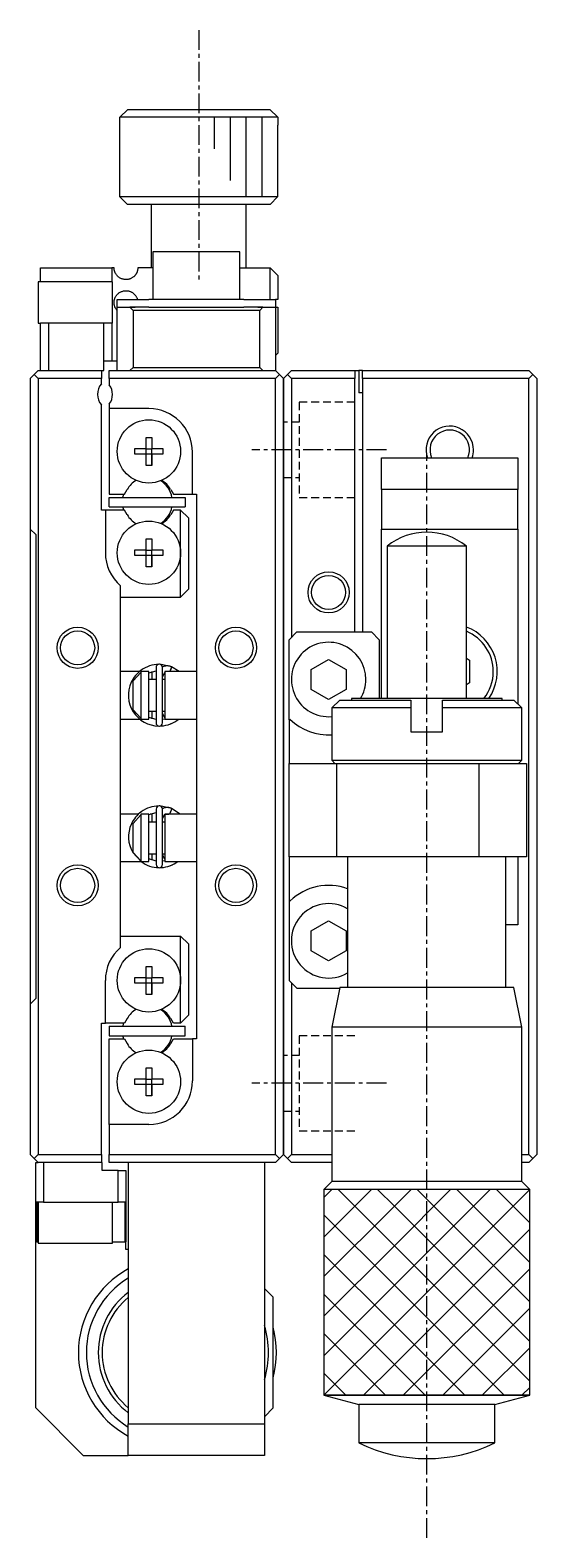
# Model space of a CAD drawing. Extents: x 10 to 374, y 10 to 222.
# Drawn here: x 40.1 to 72.1, y 83.8 to 179 of the extents above; entities that cross this region are included whole.
import ezdxf

# ---------------------------------------------------------------- set-up
doc = ezdxf.new("R2010")
doc.units = 0
doc.linetypes.add('CENTER', pattern=[2, 1.25, -0.25, 0.25, -0.25])
doc.linetypes.add('DASHED', pattern=[0.75, 0.5, -0.25])
doc.layers.get('0').update_dxf_attribs({"linetype": 'CONTINUOUS'})
doc.layers.add('CENTER', color=1, linetype='CENTER')

msp = doc.modelspace()

# ---------------------------------------------------------------- linework, layer by layer
at = {"color": 7, "linetype": 'CONTINUOUS'}
for p, q in [((45.796, 173.494), (46.298, 173.994)), ((45.796, 172.994), (45.796, 173.494)), ((55.764, 173.494), (45.796, 173.494)), ((46.298, 173.994), (55.263, 173.994)), ((55.263, 173.994), (55.764, 173.494)), ((55.764, 173.494), (55.764, 172.994)), ((45.78, 172.994), (45.796, 172.994)), ((45.78, 172.994), (45.78, 168.494)), ((55.764, 172.994), (55.78, 172.994)), ((55.78, 168.494), (55.78, 172.994)), ((45.78, 168.494), (55.78, 168.494)), ((45.78, 168.494), (46.28, 167.994)), ((55.28, 167.994), (46.28, 167.994)), ((47.78, 167.994), (47.78, 163.994)), ((53.78, 163.994), (53.78, 167.994)), ((55.28, 167.994), (55.78, 168.494)), ((53.38, 164.994), (47.88, 164.994)), ((47.88, 164.994), (47.88, 161.994)), ((53.38, 161.994), (53.38, 164.994)), ((40.78, 163.994), (45.28, 163.994)), ((40.78, 163.094), (40.78, 163.994)), ((45.28, 163.994), (45.28, 163.094)), ((45.43, 163.994), (45.28, 163.994)), ((45.431, 163.981), (45.43, 163.994)), ((45.431, 163.969), (45.431, 163.981)), ((45.431, 163.957), (45.431, 163.969)), ((45.432, 163.944), (45.431, 163.957)), ((45.433, 163.932), (45.432, 163.944)), ((45.434, 163.917), (45.433, 163.932)), ((45.436, 163.902), (45.434, 163.917)), ((45.438, 163.887), (45.436, 163.902)), ((45.44, 163.872), (45.438, 163.887)), ((45.443, 163.858), (45.44, 163.872)), ((45.445, 163.845), (45.443, 163.858)), ((45.448, 163.83), (45.445, 163.845)), ((45.452, 163.816), (45.448, 163.83)), ((45.455, 163.803), (45.452, 163.816)), ((45.463, 163.777), (45.455, 163.803)), ((45.47, 163.752), (45.463, 163.777)), ((45.479, 163.728), (45.47, 163.752)), ((46.888, 163.745), (46.879, 163.721)), ((46.896, 163.768), (46.888, 163.745)), ((46.903, 163.793), (46.896, 163.768)), ((46.909, 163.818), (46.903, 163.793)), ((46.915, 163.843), (46.909, 163.818)), ((46.92, 163.868), (46.915, 163.843)), ((46.924, 163.893), (46.92, 163.868)), ((46.927, 163.918), (46.924, 163.893)), ((46.929, 163.943), (46.927, 163.918)), ((46.93, 163.968), (46.929, 163.943)), ((46.93, 163.994), (46.93, 163.968)), ((47.88, 163.994), (46.93, 163.994)), ((53.38, 163.994), (55.28, 163.994)), ((55.28, 161.994), (55.28, 163.994)), ((55.78, 163.494), (55.28, 163.994)), ((45.33, 163.094), (40.63, 163.094)), ((40.63, 163.094), (40.63, 160.494)), ((45.33, 160.494), (45.33, 163.094)), ((45.486, 163.711), (45.479, 163.728)), ((45.493, 163.695), (45.486, 163.711)), ((45.507, 163.663), (45.493, 163.695)), ((45.523, 163.633), (45.507, 163.663)), ((45.539, 163.605), (45.523, 163.633)), ((45.557, 163.577), (45.539, 163.605)), ((45.588, 163.534), (45.557, 163.577)), ((45.621, 163.495), (45.588, 163.534)), ((45.656, 163.458), (45.621, 163.495)), ((45.693, 163.424), (45.656, 163.458)), ((45.732, 163.392), (45.693, 163.424)), ((45.774, 163.364), (45.732, 163.392)), ((45.817, 163.338), (45.774, 163.364)), ((45.862, 163.315), (45.817, 163.338)), ((45.899, 163.298), (45.862, 163.315)), ((45.938, 163.284), (45.899, 163.298)), ((45.977, 163.272), (45.938, 163.284)), ((46.018, 163.262), (45.977, 163.272)), ((46.059, 163.254), (46.018, 163.262)), ((46.102, 163.248), (46.059, 163.254)), ((46.145, 163.245), (46.102, 163.248)), ((46.189, 163.244), (46.145, 163.245)), ((46.223, 163.245), (46.189, 163.244)), ((46.257, 163.248), (46.223, 163.245)), ((46.291, 163.252), (46.257, 163.248)), ((46.326, 163.258), (46.291, 163.252)), ((46.36, 163.266), (46.326, 163.258)), ((46.395, 163.275), (46.36, 163.266)), ((46.429, 163.286), (46.395, 163.275)), ((46.464, 163.299), (46.429, 163.286)), ((46.496, 163.313), (46.464, 163.299)), ((46.528, 163.329), (46.496, 163.313)), ((46.56, 163.347), (46.528, 163.329)), ((46.591, 163.366), (46.56, 163.347)), ((46.622, 163.387), (46.591, 163.366)), ((46.651, 163.41), (46.622, 163.387)), ((46.672, 163.427), (46.651, 163.41)), ((46.692, 163.445), (46.672, 163.427)), ((46.711, 163.464), (46.692, 163.445)), ((46.732, 163.485), (46.711, 163.464)), ((46.751, 163.507), (46.732, 163.485)), ((46.77, 163.53), (46.751, 163.507)), ((46.785, 163.549), (46.77, 163.53)), ((46.798, 163.569), (46.785, 163.549)), ((46.812, 163.589), (46.798, 163.569)), ((46.825, 163.61), (46.812, 163.589)), ((46.837, 163.632), (46.825, 163.61)), ((46.849, 163.653), (46.837, 163.632)), ((46.86, 163.676), (46.849, 163.653)), ((46.87, 163.698), (46.86, 163.676)), ((46.879, 163.721), (46.87, 163.698)), ((55.78, 163.494), (55.78, 161.994)), ((45.432, 161.848), (45.433, 161.859)), ((45.432, 161.838), (45.432, 161.848)), ((45.433, 161.859), (45.434, 161.869)), ((45.434, 161.869), (45.436, 161.882)), ((45.436, 161.882), (45.437, 161.895)), ((45.437, 161.895), (45.439, 161.908)), ((45.439, 161.908), (45.442, 161.923)), ((45.442, 161.923), (45.445, 161.939)), ((45.445, 161.939), (45.448, 161.954)), ((45.448, 161.954), (45.451, 161.968)), ((45.451, 161.968), (45.456, 161.989)), ((45.456, 161.989), (45.462, 162.009)), ((45.462, 162.009), (45.471, 162.036)), ((45.471, 162.036), (45.48, 162.061)), ((45.48, 162.061), (45.489, 162.085)), ((45.489, 162.085), (45.505, 162.119)), ((45.505, 162.119), (45.524, 162.157)), ((45.524, 162.157), (45.545, 162.192)), ((45.545, 162.192), (45.575, 162.237)), ((45.575, 162.237), (45.608, 162.279)), ((45.608, 162.279), (45.643, 162.317)), ((45.63, 161.494), (45.63, 161.994)), ((45.63, 161.994), (47.63, 161.994)), ((45.643, 162.317), (45.672, 162.345)), ((45.672, 162.345), (45.701, 162.371)), ((45.701, 162.371), (45.736, 162.398)), ((45.736, 162.398), (45.772, 162.423)), ((45.772, 162.423), (45.81, 162.446)), ((45.81, 162.446), (45.849, 162.467)), ((45.849, 162.467), (45.891, 162.486)), ((45.891, 162.486), (45.935, 162.502)), ((45.935, 162.502), (45.98, 162.516)), ((45.98, 162.516), (46.028, 162.528)), ((46.028, 162.528), (46.061, 162.534)), ((46.061, 162.534), (46.095, 162.539)), ((46.095, 162.539), (46.142, 162.543)), ((46.142, 162.543), (46.191, 162.544)), ((46.191, 162.544), (46.241, 162.541)), ((46.241, 162.541), (46.279, 162.537)), ((46.279, 162.537), (46.318, 162.531)), ((46.318, 162.531), (46.348, 162.525)), ((46.348, 162.525), (46.378, 162.517)), ((46.378, 162.517), (46.408, 162.508)), ((46.408, 162.508), (46.439, 162.498)), ((46.439, 162.498), (46.469, 162.486)), ((46.469, 162.486), (46.5, 162.472)), ((46.5, 162.472), (46.531, 162.457)), ((46.531, 162.457), (46.561, 162.44)), ((46.561, 162.44), (46.586, 162.425)), ((46.586, 162.425), (46.609, 162.409)), ((46.609, 162.409), (46.633, 162.392)), ((46.633, 162.392), (46.656, 162.373)), ((46.656, 162.373), (46.679, 162.354)), ((46.679, 162.354), (46.702, 162.333)), ((46.702, 162.333), (46.724, 162.311)), ((46.724, 162.311), (46.745, 162.287)), ((46.745, 162.287), (46.765, 162.264)), ((46.765, 162.264), (46.784, 162.239)), ((46.784, 162.239), (46.802, 162.213)), ((46.802, 162.213), (46.82, 162.186)), ((46.82, 162.186), (46.836, 162.158)), ((46.836, 162.158), (46.851, 162.129)), ((46.851, 162.129), (46.866, 162.099)), ((46.866, 162.099), (46.879, 162.068)), ((46.879, 162.068), (46.888, 162.043)), ((46.888, 162.043), (46.896, 162.019)), ((46.896, 162.019), (46.903, 161.994)), ((53.63, 161.994), (47.63, 161.994)), ((53.63, 161.994), (55.63, 161.994)), ((55.63, 161.994), (55.63, 161.494)), ((55.78, 161.994), (55.63, 161.994)), ((45.43, 161.796), (45.431, 161.806)), ((45.431, 161.785), (45.43, 161.796)), ((45.431, 161.827), (45.432, 161.838)), ((45.431, 161.817), (45.431, 161.827)), ((45.431, 161.806), (45.431, 161.817)), ((45.431, 161.775), (45.431, 161.785)), ((45.431, 161.764), (45.431, 161.775)), ((45.432, 161.754), (45.431, 161.764)), ((45.432, 161.743), (45.432, 161.754)), ((45.433, 161.729), (45.432, 161.743)), ((45.434, 161.716), (45.433, 161.729)), ((45.436, 161.703), (45.434, 161.716)), ((45.438, 161.687), (45.436, 161.703)), ((45.441, 161.671), (45.438, 161.687)), ((45.443, 161.656), (45.441, 161.671)), ((45.446, 161.641), (45.443, 161.656)), ((45.449, 161.626), (45.446, 161.641)), ((45.453, 161.612), (45.449, 161.626)), ((45.458, 161.593), (45.453, 161.612)), ((45.463, 161.576), (45.458, 161.593)), ((45.47, 161.553), (45.463, 161.576)), ((45.478, 161.531), (45.47, 161.553)), ((45.486, 161.51), (45.478, 161.531)), ((45.499, 161.48), (45.486, 161.51)), ((45.51, 161.457), (45.499, 161.48)), ((45.522, 161.435), (45.51, 161.457)), ((45.547, 161.392), (45.522, 161.435)), ((45.574, 161.353), (45.547, 161.392)), ((45.602, 161.316), (45.574, 161.353)), ((45.63, 161.284), (45.602, 161.316)), ((45.63, 157.494), (45.63, 161.494)), ((45.63, 161.494), (46.43, 161.494)), ((46.63, 161.294), (46.43, 161.494)), ((46.43, 161.494), (46.759, 161.494)), ((46.759, 161.494), (46.43, 161.494)), ((46.63, 161.294), (46.63, 157.694)), ((54.63, 161.294), (46.63, 161.294)), ((47.63, 161.494), (46.759, 161.494)), ((47.63, 161.494), (53.63, 161.494)), ((54.502, 161.494), (53.63, 161.494)), ((54.502, 161.494), (54.83, 161.494)), ((54.83, 161.494), (54.502, 161.494)), ((54.83, 161.494), (54.63, 161.294)), ((54.63, 157.694), (54.63, 161.294)), ((54.83, 161.494), (55.63, 161.494)), ((55.63, 161.494), (55.63, 157.494)), ((55.63, 161.494), (55.78, 161.494)), ((55.78, 161.494), (55.78, 158.594)), ((40.63, 160.494), (40.78, 160.494)), ((40.78, 157.494), (40.78, 160.494)), ((41.28, 160.494), (40.78, 160.494)), ((41.28, 160.494), (41.28, 157.494)), ((44.78, 160.494), (41.28, 160.494)), ((44.78, 158.094), (44.78, 160.494)), ((45.28, 160.494), (44.78, 160.494)), ((45.28, 160.494), (45.33, 160.494)), ((45.28, 160.494), (45.28, 158.094)), ((44.78, 157.494), (44.78, 158.094)), ((45.28, 158.094), (44.78, 158.094)), ((45.63, 158.094), (45.28, 158.094)), ((55.63, 158.444), (55.78, 158.594)), ((40.38, 157.244), (40.13, 156.994)), ((40.38, 157.244), (40.63, 157.494)), ((40.63, 156.994), (40.38, 157.244)), ((40.63, 157.494), (44.63, 157.494)), ((44.63, 157.494), (44.78, 157.494)), ((44.63, 157.494), (44.63, 156.994)), ((45.13, 157.494), (55.63, 157.494)), ((45.13, 156.994), (45.13, 157.494)), ((46.43, 157.494), (46.63, 157.694)), ((46.63, 157.694), (54.63, 157.694)), ((54.63, 157.694), (54.83, 157.494)), ((55.63, 157.494), (55.88, 157.244)), ((55.88, 157.244), (55.63, 156.994)), ((56.13, 156.994), (55.88, 157.244)), ((56.13, 156.994), (56.38, 157.244)), ((56.38, 157.244), (56.63, 157.494)), ((56.63, 156.994), (56.38, 157.244)), ((56.63, 157.494), (60.63, 157.494)), ((60.63, 157.494), (60.63, 156.994)), ((60.63, 157.494), (60.88, 157.494)), ((60.88, 157.494), (60.88, 156.094)), ((61.13, 157.494), (60.88, 157.494)), ((61.13, 157.494), (71.63, 157.494)), ((61.13, 156.994), (61.13, 157.494)), ((71.63, 157.494), (71.88, 157.244)), ((71.88, 157.244), (71.63, 156.994)), ((72.13, 156.994), (71.88, 157.244)), ((40.13, 156.994), (40.13, 107.994)), ((40.63, 156.994), (40.63, 107.994)), ((44.63, 156.994), (40.63, 156.994)), ((44.63, 156.655), (44.63, 156.994)), ((45.13, 156.994), (45.13, 156.594)), ((55.63, 156.994), (45.13, 156.994)), ((55.63, 107.994), (55.63, 156.994)), ((56.13, 107.994), (56.13, 156.994)), ((56.13, 156.994), (56.13, 107.994)), ((60.63, 156.994), (56.63, 156.994)), ((56.63, 156.994), (56.63, 140.644)), ((60.63, 140.994), (60.63, 156.994)), ((71.63, 156.994), (61.13, 156.994)), ((61.13, 156.994), (61.13, 140.994)), ((71.63, 107.994), (71.63, 156.994)), ((72.13, 156.994), (72.13, 107.994)), ((44.63, 148.694), (44.63, 155.332)), ((45.13, 155.394), (45.13, 155.094)), ((61.13, 156.094), (60.88, 156.094)), ((47.63, 155.094), (45.13, 155.094)), ((45.13, 155.094), (45.13, 149.694)), ((47.45, 153.28), (47.81, 153.28)), ((47.45, 152.574), (47.45, 153.28)), ((47.81, 153.28), (47.81, 152.574)), ((47.81, 153.28), (47.81, 152.574)), ((46.744, 152.574), (47.45, 152.574)), ((46.744, 152.214), (46.744, 152.574)), ((47.461, 152.563), (47.45, 152.574)), ((47.461, 152.224), (47.461, 152.563)), ((47.461, 152.563), (47.8, 152.563)), ((47.8, 152.563), (47.81, 152.574)), ((47.8, 152.563), (47.8, 152.224)), ((47.81, 152.574), (48.517, 152.574)), ((48.517, 152.574), (48.517, 152.214)), ((50.38, 149.694), (50.38, 152.344)), ((47.45, 152.214), (46.744, 152.214)), ((47.461, 152.224), (47.45, 152.214)), ((47.45, 151.507), (47.45, 152.214)), ((47.81, 151.507), (47.45, 151.507)), ((47.8, 152.224), (47.461, 152.224)), ((47.8, 152.224), (47.81, 152.214)), ((47.81, 152.214), (47.81, 151.507)), ((48.517, 152.214), (47.81, 152.214)), ((47.81, 151.507), (47.81, 152.214)), ((62.33, 149.994), (62.33, 151.994)), ((62.33, 151.994), (70.93, 151.994)), ((70.93, 151.994), (70.93, 149.994)), ((45.13, 149.694), (46.086, 149.694)), ((45.13, 149.494), (49.93, 149.494)), ((45.13, 148.894), (45.13, 149.494)), ((46.086, 149.694), (46.256, 149.987)), ((49.005, 149.987), (49.175, 149.694)), ((49.175, 149.694), (50.38, 149.694)), ((49.93, 149.494), (49.93, 148.894)), ((50.38, 149.694), (50.63, 149.694)), ((50.63, 149.694), (50.63, 147.494)), ((70.93, 149.994), (62.33, 149.994)), ((62.33, 149.994), (62.33, 147.494)), ((70.93, 147.494), (70.93, 149.994)), ((44.88, 148.694), (44.63, 148.694)), ((44.88, 148.694), (44.88, 145.994)), ((46.086, 148.694), (44.88, 148.694)), ((45.13, 148.894), (49.93, 148.894)), ((46.256, 148.4), (46.086, 148.694)), ((49.175, 148.694), (49.005, 148.4)), ((49.63, 148.694), (49.175, 148.694)), ((49.63, 145.994), (49.63, 148.694)), ((49.63, 148.694), (50.13, 148.194)), ((50.13, 148.194), (50.13, 143.694)), ((40.13, 147.494), (40.48, 147.144)), ((40.48, 147.144), (40.48, 117.844)), ((47.45, 146.88), (47.81, 146.88)), ((47.45, 146.174), (47.45, 146.88)), ((47.81, 146.88), (47.81, 146.174)), ((47.81, 146.88), (47.81, 146.174)), ((50.63, 147.494), (50.63, 115.294)), ((62.33, 147.494), (70.93, 147.494)), ((62.33, 136.794), (62.33, 147.494)), ((70.93, 147.494), (70.93, 136.444)), ((46.744, 146.174), (47.45, 146.174)), ((46.744, 145.814), (46.744, 146.174)), ((47.45, 145.814), (46.744, 145.814)), ((47.461, 146.163), (47.45, 146.174)), ((47.461, 145.824), (47.45, 145.814)), ((47.45, 145.107), (47.45, 145.814)), ((47.461, 145.824), (47.461, 146.163)), ((47.461, 146.163), (47.8, 146.163)), ((47.8, 145.824), (47.461, 145.824)), ((47.8, 146.163), (47.81, 146.174)), ((47.8, 146.163), (47.8, 145.824)), ((47.8, 145.824), (47.81, 145.814)), ((47.81, 146.174), (48.517, 146.174)), ((47.81, 145.814), (47.81, 145.107)), ((48.517, 145.814), (47.81, 145.814)), ((47.81, 145.107), (47.81, 145.814)), ((48.517, 146.174), (48.517, 145.814)), ((49.63, 143.194), (49.63, 145.994)), ((67.68, 146.416), (62.68, 146.416)), ((62.68, 146.416), (62.68, 136.794)), ((67.68, 136.794), (67.68, 146.416)), ((47.81, 145.107), (47.45, 145.107)), ((45.83, 121.073), (45.83, 143.915)), ((45.83, 143.194), (49.63, 143.194)), ((50.13, 143.694), (49.63, 143.194)), ((56.98, 140.994), (56.48, 140.494)), ((56.98, 140.994), (61.68, 140.994)), ((62.18, 140.494), (61.68, 140.994)), ((56.48, 135.446), (56.48, 140.494)), ((62.18, 140.494), (62.18, 136.794)), ((57.88, 138.629), (58.98, 139.264)), ((58.98, 139.264), (60.08, 138.629)), ((67.68, 139.331), (67.88, 139.215)), ((67.88, 139.215), (67.88, 137.772)), ((47.029, 138.494), (45.83, 138.494)), ((46.63, 137.91), (47.13, 138.439)), ((47.03, 138.494), (47.03, 138.494)), ((47.13, 138.494), (47.13, 138.439)), ((47.63, 138.494), (47.13, 138.494)), ((47.13, 138.439), (47.13, 135.548)), ((47.63, 138.409), (48.083, 138.54)), ((47.63, 135.494), (47.63, 138.494)), ((47.83, 137.994), (47.83, 138.494)), ((48.083, 138.752), (48.083, 135.252)), ((49.051, 138.793), (48.31, 138.95)), ((48.482, 138.784), (48.48, 138.783)), ((48.514, 138.798), (48.482, 138.784)), ((48.483, 135.252), (48.483, 138.752)), ((48.483, 138.15), (48.63, 138.41)), ((48.546, 138.81), (48.514, 138.798)), ((48.579, 138.821), (48.546, 138.81)), ((48.612, 138.83), (48.579, 138.821)), ((48.646, 138.837), (48.612, 138.83)), ((48.63, 138.494), (48.63, 135.494)), ((50.63, 138.494), (48.63, 138.494)), ((48.68, 138.843), (48.646, 138.837)), ((48.714, 138.847), (48.68, 138.843)), ((48.748, 138.85), (48.714, 138.847)), ((48.783, 138.85), (48.748, 138.85)), ((48.817, 138.849), (48.783, 138.85)), ((48.852, 138.846), (48.817, 138.849)), ((48.886, 138.842), (48.852, 138.846)), ((48.92, 138.836), (48.886, 138.842)), ((48.953, 138.828), (48.92, 138.836)), ((48.95, 138.506), (48.944, 138.494)), ((48.957, 138.518), (48.95, 138.506)), ((48.987, 138.818), (48.953, 138.828)), ((49.058, 138.79), (48.954, 138.494)), ((48.963, 138.531), (48.957, 138.518)), ((48.97, 138.545), (48.963, 138.531)), ((48.976, 138.559), (48.97, 138.545)), ((48.983, 138.573), (48.976, 138.559)), ((48.989, 138.588), (48.983, 138.573)), ((49.019, 138.807), (48.987, 138.818)), ((48.996, 138.603), (48.989, 138.588)), ((49.002, 138.617), (48.996, 138.603)), ((49.008, 138.632), (49.002, 138.617)), ((49.014, 138.647), (49.008, 138.632)), ((49.019, 138.661), (49.014, 138.647)), ((49.05, 138.795), (49.019, 138.807)), ((49.024, 138.675), (49.019, 138.661)), ((49.029, 138.689), (49.024, 138.675)), ((49.034, 138.702), (49.029, 138.689)), ((49.038, 138.715), (49.034, 138.702)), ((49.041, 138.727), (49.038, 138.715)), ((49.045, 138.738), (49.041, 138.727)), ((49.047, 138.748), (49.045, 138.738)), ((49.05, 138.757), (49.047, 138.748)), ((49.048, 138.795), (49.05, 138.794)), ((49.536, 138.494), (49.049, 138.794)), ((49.05, 138.794), (49.052, 138.792)), ((49.051, 138.766), (49.05, 138.757)), ((49.052, 138.773), (49.051, 138.766)), ((49.052, 138.792), (49.053, 138.789)), ((49.053, 138.78), (49.052, 138.773)), ((49.053, 138.789), (49.053, 138.785)), ((49.053, 138.785), (49.053, 138.78)), ((57.88, 137.359), (57.88, 138.629)), ((60.08, 138.629), (60.08, 137.359)), ((46.63, 136.077), (46.63, 137.91)), ((48.083, 137.994), (47.63, 137.994)), ((48.63, 137.994), (48.483, 137.994)), ((58.98, 136.724), (57.88, 137.359)), ((60.08, 137.359), (58.98, 136.724)), ((67.88, 137.772), (67.68, 137.657)), ((59.68, 136.694), (59.18, 136.194)), ((64.18, 136.194), (59.18, 136.194)), ((59.18, 136.194), (59.18, 132.894)), ((59.68, 136.694), (64.18, 136.694)), ((69.93, 136.794), (60.43, 136.794)), ((60.43, 136.794), (60.43, 136.694)), ((64.18, 136.694), (64.18, 136.194)), ((64.18, 136.194), (64.18, 134.694)), ((66.18, 136.194), (66.18, 136.694)), ((66.18, 136.694), (70.68, 136.694)), ((71.18, 136.194), (66.18, 136.194)), ((66.18, 134.694), (66.18, 136.194)), ((69.93, 136.694), (69.93, 136.794)), ((71.18, 136.194), (70.68, 136.694)), ((71.18, 132.894), (71.18, 136.194)), ((45.83, 135.494), (47.048, 135.494)), ((47.13, 135.548), (46.63, 136.077)), ((47.048, 135.494), (47.049, 135.494)), ((47.049, 135.494), (47.049, 135.494)), ((47.13, 135.548), (47.13, 135.494)), ((47.13, 135.494), (47.63, 135.494)), ((47.63, 135.994), (48.083, 135.994)), ((48.083, 135.464), (47.63, 135.595)), ((47.83, 135.518), (47.83, 135.994)), ((48.483, 135.994), (48.63, 135.994)), ((48.63, 135.593), (48.483, 135.853)), ((48.631, 135.491), (48.483, 135.464)), ((48.63, 135.494), (50.63, 135.494)), ((48.644, 135.494), (48.631, 135.491)), ((48.991, 135.187), (48.992, 135.187)), ((48.992, 135.187), (48.993, 135.188)), ((48.993, 135.188), (48.994, 135.188)), ((48.994, 135.188), (48.996, 135.189)), ((48.996, 135.189), (48.997, 135.189)), ((48.997, 135.189), (49.001, 135.19)), ((49.001, 135.19), (49.002, 135.191)), ((49.002, 135.191), (49.006, 135.192)), ((49.006, 135.192), (49.05, 135.209)), ((49.05, 135.209), (49.048, 135.209)), ((49.048, 135.209), (49.048, 135.209)), ((49.049, 135.21), (49.102, 135.233)), ((56.55, 135.476), (56.48, 135.446)), ((56.48, 135.446), (56.48, 132.694)), ((48.305, 135.053), (48.405, 135.057)), ((64.18, 134.694), (66.18, 134.694)), ((56.48, 126.794), (56.48, 132.694)), ((56.48, 132.694), (59.48, 132.694)), ((59.18, 132.894), (65.18, 132.894)), ((59.18, 132.894), (59.38, 132.694)), ((59.48, 132.694), (59.48, 126.794)), ((59.48, 132.694), (68.48, 132.694)), ((65.18, 132.894), (71.18, 132.894)), ((68.48, 126.794), (68.48, 132.694)), ((68.48, 132.694), (71.48, 132.694)), ((70.98, 132.694), (71.18, 132.894)), ((71.48, 132.694), (71.48, 126.794)), ((46.973, 129.494), (45.83, 129.494)), ((46.974, 129.494), (46.974, 129.494)), ((46.974, 129.494), (46.974, 129.494)), ((47.13, 129.494), (47.13, 129.439)), ((47.63, 129.494), (47.13, 129.494)), ((47.63, 129.462), (48.093, 129.598)), ((47.63, 126.494), (47.63, 129.494)), ((47.83, 129.494), (47.704, 129.494)), ((47.83, 128.994), (47.83, 129.494)), ((48.093, 129.81), (48.093, 126.31)), ((49.062, 129.851), (48.321, 130.008)), ((48.493, 129.842), (48.491, 129.841)), ((48.524, 129.856), (48.493, 129.842)), ((48.493, 126.31), (48.493, 129.81)), ((48.556, 129.868), (48.524, 129.856)), ((48.589, 129.879), (48.556, 129.868)), ((48.623, 129.888), (48.589, 129.879)), ((48.656, 129.895), (48.623, 129.888)), ((48.63, 129.494), (48.63, 126.494)), ((50.63, 129.494), (48.63, 129.494)), ((48.69, 129.901), (48.656, 129.895)), ((48.725, 129.905), (48.69, 129.901)), ((48.698, 129.494), (48.879, 129.494)), ((48.759, 129.908), (48.725, 129.905)), ((48.794, 129.908), (48.759, 129.908)), ((48.828, 129.907), (48.794, 129.908)), ((48.862, 129.904), (48.828, 129.907)), ((48.897, 129.9), (48.862, 129.904)), ((48.931, 129.894), (48.897, 129.9)), ((48.921, 129.499), (48.917, 129.494)), ((48.926, 129.505), (48.921, 129.499)), ((48.931, 129.512), (48.926, 129.505)), ((49.069, 129.848), (48.929, 129.494)), ((48.964, 129.886), (48.931, 129.894)), ((48.936, 129.52), (48.931, 129.512)), ((48.941, 129.529), (48.936, 129.52)), ((48.947, 129.539), (48.941, 129.529)), ((48.953, 129.549), (48.947, 129.539)), ((48.959, 129.561), (48.953, 129.549)), ((48.966, 129.573), (48.959, 129.561)), ((48.997, 129.876), (48.964, 129.886)), ((48.972, 129.585), (48.966, 129.573)), ((48.978, 129.598), (48.972, 129.585)), ((48.985, 129.612), (48.978, 129.598)), ((48.991, 129.626), (48.985, 129.612)), ((48.997, 129.64), (48.991, 129.626)), ((49.03, 129.865), (48.997, 129.876)), ((49.004, 129.654), (48.997, 129.64)), ((49.01, 129.669), (49.004, 129.654)), ((49.016, 129.683), (49.01, 129.669)), ((49.022, 129.697), (49.016, 129.683)), ((49.027, 129.712), (49.022, 129.697)), ((49.032, 129.725), (49.027, 129.712)), ((49.06, 129.853), (49.03, 129.865)), ((49.037, 129.739), (49.032, 129.725)), ((49.042, 129.752), (49.037, 129.739)), ((49.046, 129.765), (49.042, 129.752)), ((49.05, 129.777), (49.046, 129.765)), ((49.053, 129.788), (49.05, 129.777)), ((49.056, 129.799), (49.053, 129.788)), ((49.059, 129.808), (49.056, 129.799)), ((49.059, 129.853), (49.061, 129.852)), ((49.061, 129.817), (49.059, 129.808)), ((49.613, 129.494), (49.06, 129.852)), ((49.061, 129.852), (49.062, 129.851)), ((49.062, 129.825), (49.061, 129.817)), ((49.062, 129.851), (49.063, 129.848)), ((49.063, 129.833), (49.062, 129.825)), ((49.063, 129.848), (49.064, 129.844)), ((49.064, 129.839), (49.063, 129.833)), ((49.064, 129.844), (49.064, 129.839)), ((46.63, 128.91), (47.13, 129.439)), ((46.63, 127.077), (46.63, 128.91)), ((47.13, 129.439), (47.13, 126.548)), ((48.093, 128.994), (47.63, 128.994)), ((48.493, 129.208), (48.63, 129.461)), ((48.63, 128.994), (48.493, 128.994)), ((46.614, 127.07), (47.134, 126.493)), ((47.13, 126.548), (46.63, 127.077)), ((47.63, 126.994), (48.093, 126.994)), ((48.093, 126.522), (47.63, 126.658)), ((47.83, 126.58), (47.83, 126.994)), ((48.493, 126.994), (48.63, 126.994)), ((48.63, 126.658), (48.493, 126.911)), ((59.48, 126.794), (56.48, 126.794)), ((56.48, 126.794), (56.48, 124.041)), ((68.48, 126.794), (59.48, 126.794)), ((60.18, 126.794), (60.18, 118.544)), ((71.48, 126.794), (68.48, 126.794)), ((70.18, 118.544), (70.18, 126.794)), ((70.93, 126.794), (70.93, 122.494)), ((45.83, 126.494), (47.13, 126.494)), ((47.13, 126.548), (47.13, 126.494)), ((47.13, 126.494), (47.63, 126.494)), ((48.315, 126.111), (48.416, 126.115)), ((48.631, 126.546), (48.493, 126.522)), ((48.63, 126.494), (50.63, 126.494)), ((49.001, 126.245), (49.003, 126.245)), ((49.003, 126.245), (49.004, 126.246)), ((49.004, 126.246), (49.005, 126.246)), ((49.005, 126.246), (49.007, 126.247)), ((49.007, 126.247), (49.008, 126.247)), ((49.008, 126.247), (49.011, 126.248)), ((49.011, 126.248), (49.013, 126.249)), ((49.013, 126.249), (49.017, 126.25)), ((49.017, 126.25), (49.06, 126.267)), ((49.06, 126.267), (49.059, 126.267)), ((49.059, 126.267), (49.059, 126.267)), ((49.06, 126.268), (49.113, 126.292)), ((56.48, 124.041), (56.55, 124.012)), ((56.48, 124.041), (56.48, 118.994)), ((57.88, 122.129), (58.98, 122.764)), ((57.88, 120.859), (57.88, 122.129)), ((58.98, 122.764), (60.08, 122.129)), ((60.08, 122.129), (60.08, 120.859)), ((70.93, 122.494), (70.18, 122.494)), ((45.83, 121.794), (49.63, 121.794)), ((49.63, 118.994), (49.63, 121.794)), ((49.63, 121.794), (50.13, 121.294)), ((50.13, 121.294), (50.13, 116.794)), ((58.98, 120.224), (57.88, 120.859)), ((60.08, 120.859), (58.98, 120.224)), ((46.744, 119.174), (47.45, 119.174)), ((46.744, 118.814), (46.744, 119.174)), ((47.45, 119.88), (47.81, 119.88)), ((47.45, 119.174), (47.45, 119.88)), ((47.461, 119.163), (47.45, 119.174)), ((47.461, 118.824), (47.461, 119.163)), ((47.461, 119.163), (47.8, 119.163)), ((47.8, 119.163), (47.81, 119.174)), ((47.8, 119.163), (47.8, 118.824)), ((47.81, 119.88), (47.81, 119.174)), ((47.81, 119.88), (47.81, 119.174)), ((47.81, 119.174), (48.517, 119.174)), ((48.517, 119.174), (48.517, 118.814)), ((44.88, 116.294), (44.88, 118.994)), ((47.45, 118.814), (46.744, 118.814)), ((47.461, 118.824), (47.45, 118.814)), ((47.45, 118.107), (47.45, 118.814)), ((47.81, 118.107), (47.45, 118.107)), ((47.8, 118.824), (47.461, 118.824)), ((47.8, 118.824), (47.81, 118.814)), ((47.81, 118.814), (47.81, 118.107)), ((48.517, 118.814), (47.81, 118.814)), ((47.81, 118.107), (47.81, 118.814)), ((49.63, 116.294), (49.63, 118.994)), ((56.48, 118.994), (56.98, 118.494)), ((56.63, 118.844), (56.63, 107.994)), ((56.98, 118.494), (59.67, 118.494)), ((59.68, 118.544), (59.18, 116.044)), ((70.68, 118.544), (59.68, 118.544)), ((71.18, 116.044), (70.68, 118.544)), ((40.48, 117.844), (40.13, 117.494)), ((44.63, 116.294), (44.88, 116.294)), ((44.63, 107.994), (44.63, 116.294)), ((46.086, 116.294), (44.88, 116.294)), ((46.256, 116.587), (46.086, 116.294)), ((49.175, 116.294), (49.005, 116.587)), ((49.63, 116.294), (49.175, 116.294)), ((50.13, 116.794), (49.63, 116.294)), ((45.13, 116.094), (49.93, 116.094)), ((45.13, 116.094), (45.13, 115.494)), ((45.13, 115.494), (49.93, 115.494)), ((45.13, 115.294), (46.086, 115.294)), ((45.13, 109.894), (45.13, 115.294)), ((46.086, 115.294), (46.256, 115)), ((49.005, 115), (49.175, 115.294)), ((49.175, 115.294), (50.38, 115.294)), ((49.93, 115.494), (49.93, 116.094)), ((50.38, 115.294), (50.38, 112.644)), ((50.63, 115.294), (50.38, 115.294)), ((71.18, 116.044), (59.18, 116.044)), ((59.18, 116.044), (59.18, 106.294)), ((71.18, 106.294), (71.18, 116.044)), ((47.45, 113.48), (47.81, 113.48)), ((47.45, 112.774), (47.45, 113.48)), ((47.81, 113.48), (47.81, 112.774)), ((47.81, 113.48), (47.81, 112.774)), ((46.744, 112.774), (47.45, 112.774)), ((46.744, 112.414), (46.744, 112.774)), ((47.45, 112.414), (46.744, 112.414)), ((47.461, 112.763), (47.45, 112.774)), ((47.461, 112.424), (47.45, 112.414)), ((47.45, 111.707), (47.45, 112.414)), ((47.461, 112.424), (47.461, 112.763)), ((47.461, 112.763), (47.8, 112.763)), ((47.8, 112.424), (47.461, 112.424)), ((47.8, 112.763), (47.81, 112.774)), ((47.8, 112.763), (47.8, 112.424)), ((47.8, 112.424), (47.81, 112.414)), ((47.81, 112.774), (48.517, 112.774)), ((47.81, 112.414), (47.81, 111.707)), ((48.517, 112.414), (47.81, 112.414)), ((47.81, 111.707), (47.81, 112.414)), ((48.517, 112.774), (48.517, 112.414)), ((47.81, 111.707), (47.45, 111.707)), ((47.63, 109.894), (45.13, 109.894)), ((45.13, 109.894), (45.13, 107.994)), ((40.13, 107.994), (40.38, 107.744)), ((40.38, 107.744), (40.63, 107.994)), ((40.63, 107.494), (40.38, 107.744)), ((40.63, 107.994), (44.63, 107.994)), ((44.63, 107.994), (44.63, 107.494)), ((45.13, 107.994), (55.63, 107.994)), ((45.13, 107.494), (45.13, 107.994)), ((55.63, 107.994), (55.88, 107.744)), ((55.88, 107.744), (55.63, 107.494)), ((56.13, 107.994), (55.88, 107.744)), ((56.38, 107.744), (56.13, 107.994)), ((56.38, 107.744), (56.63, 107.994)), ((56.63, 107.494), (56.38, 107.744)), ((56.63, 107.994), (59.18, 107.994)), ((71.18, 107.994), (71.63, 107.994)), ((71.63, 107.994), (71.88, 107.744)), ((71.88, 107.744), (71.63, 107.494)), ((71.88, 107.744), (72.13, 107.994)), ((40.48, 104.994), (40.48, 107.494)), ((40.48, 107.494), (40.63, 107.494)), ((44.63, 107.494), (40.63, 107.494)), ((40.98, 107.494), (40.98, 104.994)), ((44.68, 107.494), (44.63, 107.494)), ((44.68, 106.994), (44.68, 107.494)), ((45.68, 106.994), (44.68, 106.994)), ((55.63, 107.494), (45.13, 107.494)), ((45.68, 104.994), (45.68, 106.994)), ((45.68, 106.994), (46.18, 106.994)), ((46.18, 106.994), (46.18, 104.994)), ((46.33, 107.494), (46.33, 90.994)), ((54.93, 107.494), (54.93, 90.994)), ((59.18, 107.494), (56.63, 107.494)), ((71.63, 107.494), (71.18, 107.494)), ((59.18, 106.294), (58.68, 105.794)), ((71.68, 105.794), (58.68, 105.794)), ((58.68, 105.794), (58.68, 92.794)), ((71.68, 105.794), (58.68, 105.794)), ((58.68, 105.794), (58.68, 92.794)), ((71.18, 106.294), (59.18, 106.294)), ((71.68, 105.794), (71.18, 106.294)), ((71.68, 92.794), (71.68, 105.794)), ((71.68, 92.794), (71.68, 105.794)), ((40.98, 104.994), (40.48, 104.994)), ((40.48, 102.494), (40.48, 104.994)), ((40.55, 104.994), (40.55, 102.494)), ((40.63, 104.994), (40.63, 102.394)), ((40.98, 104.994), (45.68, 104.994)), ((45.33, 102.394), (45.33, 104.994)), ((46.18, 104.994), (45.68, 104.994)), ((46.14, 102.494), (46.14, 104.994)), ((46.18, 104.994), (46.18, 102.494)), ((40.55, 102.494), (40.48, 102.494)), ((40.48, 91.994), (40.48, 102.494)), ((40.55, 102.494), (40.63, 102.494)), ((40.63, 102.394), (45.33, 102.394)), ((45.33, 102.494), (46.14, 102.494)), ((46.18, 102.494), (46.14, 102.494)), ((46.18, 101.994), (46.18, 102.494)), ((46.33, 101.994), (46.18, 101.994)), ((55.48, 98.994), (54.93, 99.544)), ((55.48, 91.994), (55.48, 98.994)), ((71.68, 92.794), (58.68, 92.794)), ((58.68, 92.794), (60.88, 92.204)), ((58.68, 92.794), (71.68, 92.794)), ((69.48, 92.204), (71.68, 92.794)), ((40.48, 91.994), (43.48, 88.994)), ((54.93, 91.444), (55.48, 91.994)), ((69.48, 92.204), (60.88, 92.204)), ((60.88, 92.204), (60.88, 89.794)), ((69.48, 89.794), (69.48, 92.204)), ((46.33, 90.994), (54.93, 90.994)), ((46.33, 88.994), (46.33, 90.994)), ((54.93, 90.994), (54.93, 88.994)), ((69.48, 89.794), (60.88, 89.794)), ((43.48, 88.994), (46.33, 88.994)), ((54.93, 88.994), (46.33, 88.994))]:
    msp.add_line(p, q, dxfattribs=at)
at = {"color": 3, "linetype": 'CONTINUOUS'}
for p, q in [((51.78, 171.494), (51.78, 173.494)), ((52.78, 169.494), (52.78, 173.494)), ((53.78, 168.494), (53.78, 173.494)), ((54.78, 168.494), (54.78, 173.494)), ((59.186, 105.794), (58.68, 105.289)), ((61.686, 105.794), (58.68, 102.789)), ((59.575, 105.794), (63.13, 102.239)), ((62.075, 105.794), (63.13, 104.739)), ((64.186, 105.794), (63.13, 104.739)), ((66.686, 105.794), (63.13, 102.239)), ((69.186, 105.794), (63.13, 99.739)), ((71.68, 105.789), (63.13, 97.239)), ((64.575, 105.794), (71.68, 98.689)), ((67.075, 105.794), (71.68, 101.189)), ((69.575, 105.794), (71.68, 103.689)), ((63.13, 104.739), (58.68, 100.289)), ((63.13, 104.739), (71.68, 96.189)), ((58.68, 104.189), (63.13, 99.739)), ((71.68, 103.289), (63.13, 94.739)), ((63.13, 102.239), (58.68, 97.789)), ((63.13, 102.239), (71.68, 93.689)), ((58.68, 101.689), (63.13, 97.239)), ((71.68, 100.789), (63.686, 92.794)), ((63.13, 99.739), (58.68, 95.289)), ((58.68, 99.189), (63.13, 94.739)), ((63.13, 99.739), (70.075, 92.794)), ((71.68, 98.289), (66.186, 92.794)), ((63.13, 97.239), (58.686, 92.794)), ((63.13, 97.239), (67.575, 92.794)), ((58.68, 96.689), (62.575, 92.794)), ((71.68, 95.789), (68.686, 92.794)), ((63.13, 94.739), (61.186, 92.794)), ((63.13, 94.739), (65.075, 92.794)), ((58.68, 94.189), (60.075, 92.794)), ((71.68, 93.289), (71.186, 92.794))]:
    msp.add_line(p, q, dxfattribs=at)
at = {"color": 3, "linetype": 'DASHED'}
for p, q in [((57.13, 155.494), (57.13, 149.494)), ((60.63, 155.494), (57.13, 155.494)), ((57.13, 154.244), (56.13, 154.244)), ((56.13, 150.744), (57.13, 150.744)), ((57.13, 149.494), (60.63, 149.494)), ((57.13, 115.494), (57.13, 109.494)), ((60.63, 115.494), (57.13, 115.494)), ((57.13, 114.244), (56.13, 114.244)), ((56.13, 110.744), (57.13, 110.744)), ((57.13, 109.494), (60.63, 109.494))]:
    msp.add_line(p, q, dxfattribs=at)
at = {"color": 7, "linetype": 'CONTINUOUS'}
for centre, radius in [((47.63, 152.394), 2), ((47.63, 145.994), 2), ((58.98, 143.494), 1.075), ((43.13, 139.994), 1.075), ((53.13, 139.994), 1.075), ((43.13, 124.994), 1.075), ((53.13, 124.994), 1.075), ((47.63, 118.994), 2), ((47.63, 112.594), 2)]:
    msp.add_circle(centre, radius, dxfattribs=at)
at = {"color": 3, "linetype": 'CONTINUOUS'}
for centre in [(58.98, 143.494), (43.13, 139.994), (53.13, 139.994), (43.13, 124.994), (53.13, 124.994)]:
    msp.add_circle(centre, 1.3, dxfattribs=at)
at = {"color": 7, "linetype": 'CONTINUOUS'}
for centre, radius, start, end in [((45.38, 155.994), 1, 138.59038, 221.40962), ((44.33, 155.994), 1, 323.1301, 36.8699), ((47.63, 152.344), 2.75, 0, 90), ((66.63, 152.494), 1.25, 336.42182, 203.57818), ((47.745, 149.079), 1.75, 121.8865, 135.00441), ((47.53, 149.194), 1.587, 10.89309, 57.84066), ((47.515, 149.079), 1.75, 44.99559, 58.1135), ((47.53, 149.194), 1.587, 161.64152, 169.10691), ((47.63, 149.194), 1.587, 135, 150), ((47.63, 149.194), 1.587, 30, 45), ((47.53, 149.194), 1.587, 190.89302, 198.3584), ((47.53, 149.194), 1.587, 302.15942, 349.10698), ((47.63, 149.194), 1.587, 210, 225), ((47.745, 149.309), 1.75, 224.99559, 238.1135), ((47.515, 149.309), 1.75, 301.8865, 315.00441), ((47.63, 149.194), 1.587, 315, 330), ((65.18, 143.294), 4, 51.31781, 128.68219), ((47.63, 145.994), 2.75, 180, 229.11481), ((66.63, 138.494), 3, 325.48189, 69.51277), ((66.63, 138.494), 2.75, 0, 67.55374), ((58.98, 137.994), 2.35, 0, 274.88214), ((48.292, 136.994), 1.961, 125.92925, 155.29611), ((48.285, 136.995), 1.956, 90.75803, 125.76481), ((48.283, 138.752), 0.2, 0, 180), ((66.63, 138.494), 2.75, 321.81652, 0), ((48.283, 137.002), 1.949, 155.39212, 269.18268), ((58.98, 137.994), 2.35, 329.29364, 0), ((48.283, 135.252), 0.2, 180, 0), ((48.28, 137.009), 1.956, 273.68114, 309.22615), ((58.98, 137.994), 3.5, 226.01099, 273.27583), ((48.303, 128.052), 1.961, 125.92922, 155.29607), ((48.295, 128.053), 1.956, 90.75807, 125.76485), ((48.293, 129.81), 0.2, 0, 180), ((48.293, 128.06), 1.949, 155.39536, 210.51504), ((48.294, 128.061), 1.95, 233.50895, 269.16261), ((48.293, 126.31), 0.2, 180, 0), ((48.29, 128.069), 1.958, 273.69077, 306.43931), ((58.98, 121.494), 3.5, 69.94896, 133.98901), ((58.98, 121.494), 2.35, 59.29364, 300.70636), ((47.63, 118.994), 2.75, 130.88519, 180), ((47.745, 115.679), 1.75, 121.8865, 135.00441), ((47.53, 115.794), 1.587, 10.89302, 57.84058), ((47.515, 115.679), 1.75, 44.99559, 58.1135), ((47.53, 115.794), 1.587, 161.6416, 169.10698), ((47.63, 115.794), 1.587, 135, 150), ((47.63, 115.794), 1.587, 30, 45), ((47.53, 115.794), 1.587, 190.89309, 198.35848), ((47.53, 115.794), 1.587, 302.15934, 349.10691), ((47.63, 115.794), 1.587, 210, 225), ((47.745, 115.909), 1.75, 224.99559, 238.1135), ((47.515, 115.909), 1.75, 301.8865, 315.00441), ((47.63, 115.794), 1.587, 315, 330), ((47.63, 112.644), 2.75, 270, 0), ((49.18, 95.494), 6, 118.35935, 241.64065), ((49.18, 95.494), 5.5, 121.21037, 238.78963), ((49.18, 95.494), 4.75, 126.8699, 233.1301), ((49.18, 95.494), 6, 343.40216, 16.59784), ((49.18, 95.494), 6.5, 345.75, 14.25), ((65.18, 98.539), 9.745, 243.81621, 296.18379)]:
    msp.add_arc(centre, radius, start, end, dxfattribs=at)
at = {"color": 3, "linetype": 'CONTINUOUS'}
for centre, radius, start, end in [((66.63, 152.494), 1.5, 0, 199.47122), ((66.63, 152.494), 1.5, 340.52878, 0), ((49.18, 95.494), 4.75, 126.8699, 233.1301), ((49.18, 95.494), 4.5, 129.29648, 230.70352)]:
    msp.add_arc(centre, radius, start, end, dxfattribs=at)
at = {"layer": 'CENTER', "color": 1, "linetype": 'CENTER'}
for p, q in [((50.78, 178.994), (50.78, 162.994)), ((62.63, 152.494), (54.13, 152.494)), ((65.18, 83.794), (65.18, 152.294)), ((62.63, 112.494), (54.13, 112.494))]:
    msp.add_line(p, q, dxfattribs=at)

doc.saveas('drawing.dxf')
